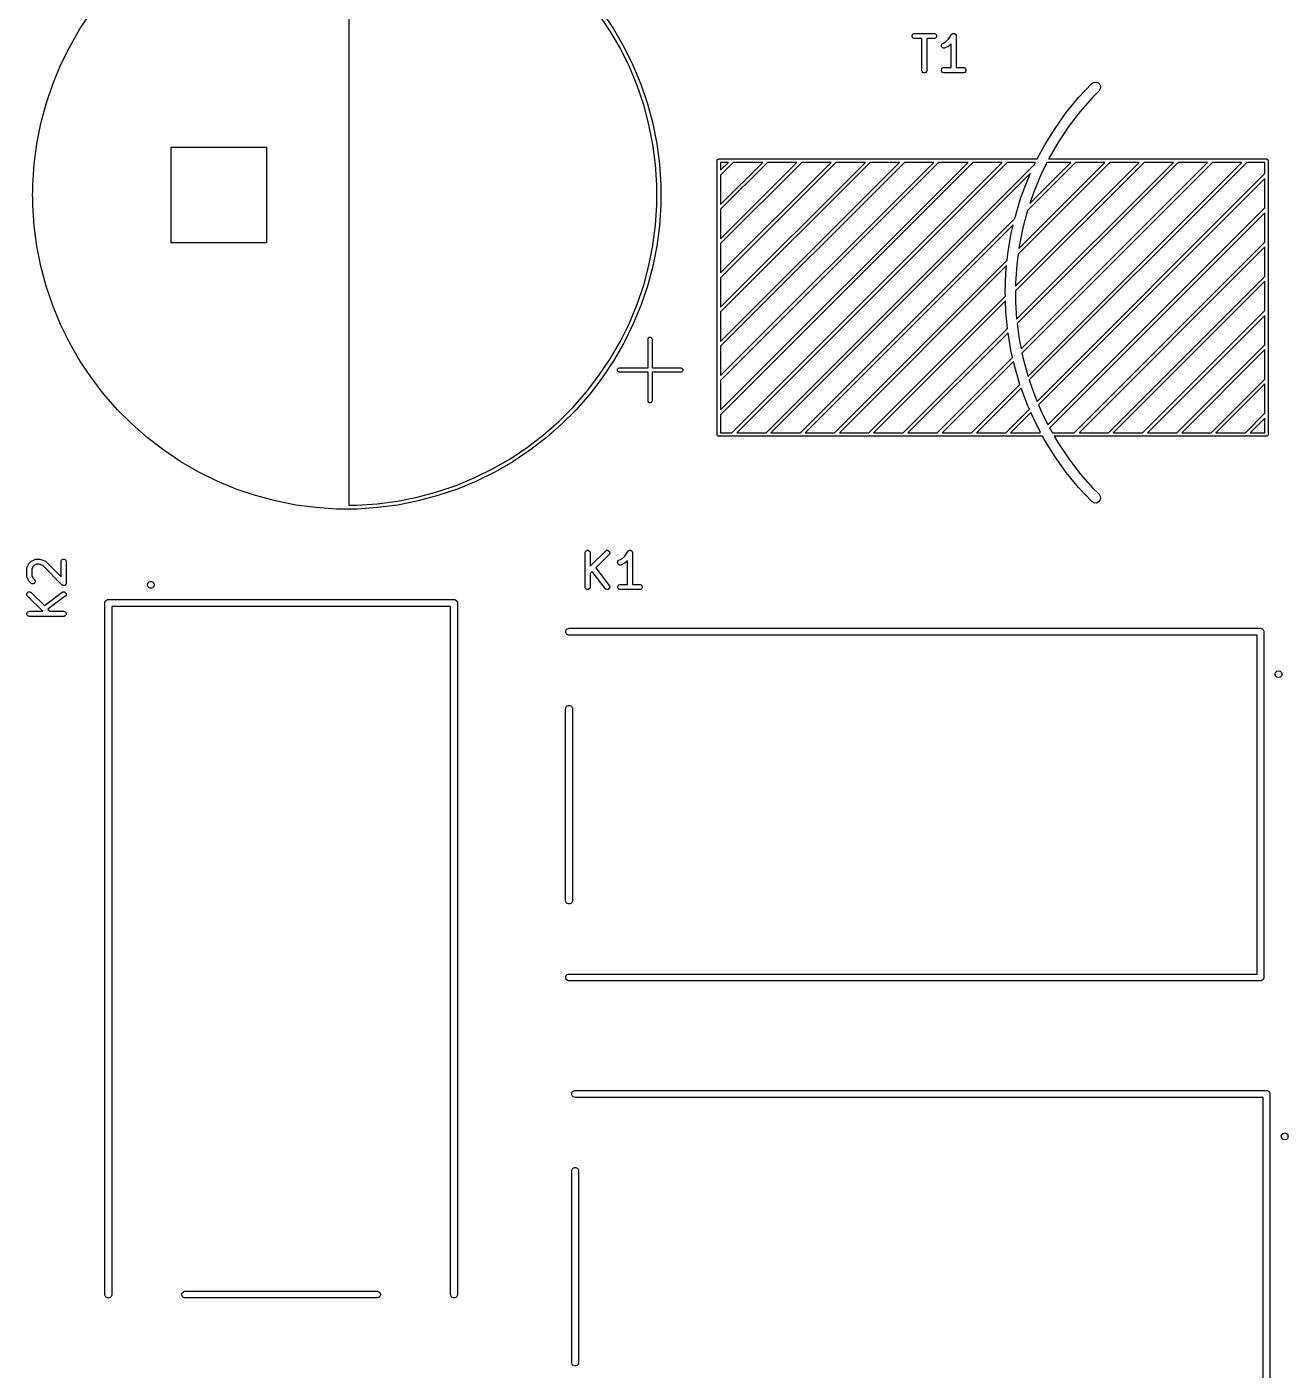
# Model space of a CAD drawing. Header units: inches. Extents: x 1.31 to 5.24, y -7.02 to -1.13.
# Drawn here: x 3.775 to 5.226, y -6.135 to -4.59 of the extents above; entities that cross this region are included whole.
import ezdxf

# ---------------------------------------------------------------- set-up
doc = ezdxf.new("R2010")
doc.units = ezdxf.units.IN
doc.header["$MEASUREMENT"] = 0
doc.layers.add('F.Silkscreen', color=41, linetype='CONTINUOUS', true_color=0xf2eda1)

msp = doc.modelspace()

# ---------------------------------------------------------------- linework, layer by layer
at = {"layer": 'F.Silkscreen', "linetype": 'CONTINUOUS'}
for p, q in [((4.1452, -4.4268), (4.1452, -5.1402)), ((3.8359, -4.5926), (3.849, -4.5729)), ((4.4459, -4.595), (4.4329, -4.5756)), ((4.4366, -4.5729), (4.4497, -4.5926)), ((3.8241, -4.6131), (3.8359, -4.5926)), ((4.4576, -4.6152), (4.4459, -4.595)), ((4.4497, -4.5926), (4.4616, -4.6131)), ((4.793, -4.6001), (4.7934, -4.599)), ((4.793, -4.6012), (4.793, -4.6001)), ((4.7934, -4.6023), (4.793, -4.6012)), ((4.7934, -4.599), (4.7942, -4.5982)), ((4.7942, -4.6031), (4.7934, -4.6023)), ((4.7942, -4.5982), (4.7953, -4.5977)), ((4.7953, -4.6035), (4.7942, -4.6031)), ((4.7953, -4.5977), (4.7959, -4.5977)), ((4.7959, -4.5977), (4.8184, -4.5977)), ((4.8184, -4.5977), (4.8189, -4.5977)), ((4.8189, -4.5977), (4.82, -4.5982)), ((4.82, -4.6031), (4.8189, -4.6035)), ((4.82, -4.5982), (4.8208, -4.599)), ((4.8208, -4.6023), (4.82, -4.6031)), ((4.8208, -4.599), (4.8213, -4.6001)), ((4.8213, -4.6012), (4.8208, -4.6023)), ((4.8213, -4.6001), (4.8213, -4.6012)), ((4.8348, -4.6044), (4.8384, -4.599)), ((4.8384, -4.599), (4.8388, -4.5985)), ((4.8384, -4.599), (4.8384, -4.599)), ((4.8384, -4.599), (4.8384, -4.599)), ((4.8384, -4.599), (4.8384, -4.599)), ((4.8388, -4.5985), (4.839, -4.5984)), ((4.839, -4.5984), (4.8392, -4.5982)), ((4.8392, -4.5982), (4.8395, -4.5981)), ((4.8395, -4.5981), (4.8397, -4.5979)), ((4.8397, -4.5979), (4.84, -4.5978)), ((4.84, -4.5978), (4.8403, -4.5977)), ((4.8403, -4.5977), (4.8406, -4.5977)), ((4.8406, -4.5977), (4.8409, -4.5977)), ((4.8409, -4.5977), (4.8411, -4.5977)), ((4.8411, -4.5977), (4.8414, -4.5977)), ((4.8414, -4.5977), (4.8417, -4.5978)), ((4.8417, -4.5978), (4.842, -4.5979)), ((4.842, -4.5979), (4.8422, -4.5981)), ((4.8422, -4.5981), (4.8425, -4.5982)), ((4.8425, -4.5982), (4.8427, -4.5984)), ((4.8427, -4.5984), (4.843, -4.5985)), ((4.843, -4.5985), (4.8431, -4.5988)), ((4.8431, -4.5988), (4.8433, -4.599)), ((4.8433, -4.599), (4.8434, -4.5993)), ((4.8434, -4.5993), (4.8436, -4.5995)), ((4.8436, -4.5995), (4.8436, -4.5998)), ((4.8436, -4.5998), (4.8438, -4.6001)), ((4.8438, -4.6001), (4.8438, -4.6006)), ((4.8438, -4.6006), (4.8438, -4.6006)), ((4.8438, -4.6006), (4.8438, -4.6006)), ((4.8438, -4.6006), (4.8438, -4.6006)), ((4.8438, -4.6006), (4.8438, -4.637)), ((3.8136, -4.6343), (3.8241, -4.6131)), ((4.4679, -4.6362), (4.4576, -4.6152)), ((4.4616, -4.6131), (4.472, -4.6343)), ((4.7959, -4.6036), (4.7953, -4.6035)), ((4.8042, -4.6036), (4.7959, -4.6036)), ((4.8042, -4.64), (4.8042, -4.6036)), ((4.8184, -4.6036), (4.8101, -4.6036)), ((4.8101, -4.6036), (4.8101, -4.64)), ((4.8189, -4.6035), (4.8184, -4.6036)), ((4.8267, -4.6115), (4.8271, -4.6104)), ((4.8268, -4.6127), (4.8267, -4.6115)), ((4.8273, -4.6137), (4.8268, -4.6127)), ((4.8271, -4.6104), (4.8278, -4.6095)), ((4.8282, -4.6144), (4.8273, -4.6137)), ((4.8278, -4.6095), (4.8283, -4.6092)), ((4.8292, -4.6148), (4.8282, -4.6144)), ((4.8283, -4.6092), (4.8316, -4.6076)), ((4.8304, -4.6147), (4.8292, -4.6148)), ((4.8309, -4.6145), (4.8304, -4.6147)), ((4.8347, -4.6126), (4.8309, -4.6145)), ((4.8316, -4.6076), (4.8348, -4.6044)), ((4.8349, -4.6125), (4.8347, -4.6126)), ((4.835, -4.6125), (4.8349, -4.6125)), ((4.8351, -4.6124), (4.835, -4.6125)), ((4.8352, -4.6123), (4.8351, -4.6124)), ((4.8355, -4.6121), (4.8352, -4.6123)), ((4.8352, -4.6123), (4.8352, -4.6123)), ((4.8379, -4.6096), (4.8355, -4.6121)), ((4.8379, -4.637), (4.8379, -4.6096)), ((3.8046, -4.6562), (3.8136, -4.6343)), ((4.472, -4.6343), (4.4811, -4.6562)), ((4.4768, -4.6578), (4.4679, -4.6362)), ((4.8042, -4.6406), (4.8042, -4.64)), ((4.8047, -4.6416), (4.8042, -4.6406)), ((4.8055, -4.6425), (4.8047, -4.6416)), ((4.8065, -4.6429), (4.8055, -4.6425)), ((4.8077, -4.6429), (4.8065, -4.6429)), ((4.8088, -4.6425), (4.8077, -4.6429)), ((4.8096, -4.6416), (4.8088, -4.6425)), ((4.81, -4.6406), (4.8096, -4.6416)), ((4.8101, -4.64), (4.81, -4.6406)), ((4.8267, -4.6394), (4.8272, -4.6384)), ((4.8267, -4.6406), (4.8267, -4.6394)), ((4.8272, -4.6416), (4.8267, -4.6406)), ((4.8272, -4.6384), (4.828, -4.6375)), ((4.828, -4.6425), (4.8272, -4.6416)), ((4.828, -4.6375), (4.829, -4.6371)), ((4.829, -4.6429), (4.828, -4.6425)), ((4.829, -4.6371), (4.8296, -4.637)), ((4.8296, -4.643), (4.829, -4.6429)), ((4.8296, -4.637), (4.8379, -4.637)), ((4.8521, -4.643), (4.8296, -4.643)), ((4.8438, -4.637), (4.8521, -4.637)), ((4.8521, -4.637), (4.8527, -4.6371)), ((4.8527, -4.6429), (4.8521, -4.643)), ((4.8527, -4.6371), (4.8538, -4.6375)), ((4.8538, -4.6425), (4.8527, -4.6429)), ((4.8538, -4.6375), (4.8546, -4.6384)), ((4.8546, -4.6416), (4.8538, -4.6425)), ((4.8546, -4.6384), (4.855, -4.6394)), ((4.855, -4.6406), (4.8546, -4.6416)), ((4.855, -4.6394), (4.855, -4.6406)), ((3.797, -4.6786), (3.8046, -4.6562)), ((4.4843, -4.6799), (4.4768, -4.6578)), ((4.4811, -4.6562), (4.4887, -4.6786)), ((4.9846, -4.6716), (4.9998, -4.6554)), ((4.9998, -4.6554), (5.002, -4.654)), ((5.0081, -4.6637), (5.0005, -4.6713)), ((5.002, -4.654), (5.0046, -4.6537)), ((5.0046, -4.6537), (5.0071, -4.6546)), ((5.0071, -4.6546), (5.0089, -4.6564)), ((5.0095, -4.6615), (5.0081, -4.6637)), ((5.0089, -4.6564), (5.0098, -4.6589)), ((5.0098, -4.6589), (5.0095, -4.6615)), ((3.7908, -4.7014), (3.797, -4.6786)), ((4.4904, -4.7024), (4.4843, -4.6799)), ((4.4887, -4.6786), (4.4948, -4.7014)), ((4.9704, -4.6888), (4.9846, -4.6716)), ((5.0005, -4.6713), (4.9863, -4.6875)), ((4.9575, -4.7069), (4.9704, -4.6888)), ((4.9863, -4.6875), (4.9733, -4.7045)), ((3.7862, -4.7246), (3.7908, -4.7014)), ((4.4949, -4.7253), (4.4904, -4.7024)), ((4.4948, -4.7014), (4.4994, -4.7246)), ((4.9457, -4.7258), (4.9575, -4.7069)), ((4.9733, -4.7045), (4.9613, -4.7224)), ((3.7831, -4.748), (3.7862, -4.7246)), ((4.498, -4.7485), (4.4949, -4.7253)), ((4.4994, -4.7246), (4.5025, -4.748)), ((4.937, -4.7421), (4.9457, -4.7258)), ((4.9613, -4.7224), (4.9506, -4.741)), ((3.9405, -4.729), (3.9405, -4.838)), ((3.9419, -4.729), (3.9405, -4.729)), ((3.9435, -4.729), (3.9419, -4.729)), ((3.9451, -4.729), (3.9435, -4.729)), ((3.9466, -4.729), (3.9451, -4.729)), ((3.9482, -4.729), (3.9466, -4.729)), ((3.9498, -4.729), (3.9482, -4.729)), ((3.9514, -4.729), (3.9498, -4.729)), ((3.9529, -4.729), (3.9514, -4.729)), ((3.9545, -4.729), (3.9529, -4.729)), ((3.9561, -4.729), (3.9545, -4.729)), ((3.9577, -4.729), (3.9561, -4.729)), ((3.9592, -4.729), (3.9577, -4.729)), ((3.9608, -4.729), (3.9592, -4.729)), ((3.9624, -4.729), (3.9608, -4.729)), ((3.964, -4.729), (3.9624, -4.729)), ((3.9655, -4.729), (3.964, -4.729)), ((3.9671, -4.729), (3.9655, -4.729)), ((3.9687, -4.729), (3.9671, -4.729)), ((3.9703, -4.729), (3.9687, -4.729)), ((3.9718, -4.729), (3.9703, -4.729)), ((3.9734, -4.729), (3.9718, -4.729)), ((3.975, -4.729), (3.9734, -4.729)), ((3.9766, -4.729), (3.975, -4.729)), ((3.9781, -4.729), (3.9766, -4.729)), ((3.9797, -4.729), (3.9781, -4.729)), ((3.9813, -4.729), (3.9797, -4.729)), ((3.9829, -4.729), (3.9813, -4.729)), ((3.9844, -4.729), (3.9829, -4.729)), ((3.986, -4.729), (3.9844, -4.729)), ((3.9876, -4.729), (3.986, -4.729)), ((3.9892, -4.729), (3.9876, -4.729)), ((3.9907, -4.729), (3.9892, -4.729)), ((3.9923, -4.729), (3.9907, -4.729)), ((3.9939, -4.729), (3.9923, -4.729)), ((3.9955, -4.729), (3.9939, -4.729)), ((3.997, -4.729), (3.9955, -4.729)), ((3.9986, -4.729), (3.997, -4.729)), ((4.0002, -4.729), (3.9986, -4.729)), ((4.0018, -4.729), (4.0002, -4.729)), ((4.0033, -4.729), (4.0018, -4.729)), ((4.0049, -4.729), (4.0033, -4.729)), ((4.0065, -4.729), (4.0049, -4.729)), ((4.0081, -4.729), (4.0065, -4.729)), ((4.0096, -4.729), (4.0081, -4.729)), ((4.0112, -4.729), (4.0096, -4.729)), ((4.0128, -4.729), (4.0112, -4.729)), ((4.0144, -4.729), (4.0128, -4.729)), ((4.0159, -4.729), (4.0144, -4.729)), ((4.0175, -4.729), (4.0159, -4.729)), ((4.0191, -4.729), (4.0175, -4.729)), ((4.0207, -4.729), (4.0191, -4.729)), ((4.0222, -4.729), (4.0207, -4.729)), ((4.0238, -4.729), (4.0222, -4.729)), ((4.0254, -4.729), (4.0238, -4.729)), ((4.027, -4.729), (4.0254, -4.729)), ((4.0285, -4.729), (4.027, -4.729)), ((4.0301, -4.729), (4.0285, -4.729)), ((4.0317, -4.729), (4.0301, -4.729)), ((4.0333, -4.729), (4.0317, -4.729)), ((4.0348, -4.729), (4.0333, -4.729)), ((4.0364, -4.729), (4.0348, -4.729)), ((4.038, -4.729), (4.0364, -4.729)), ((4.0396, -4.729), (4.038, -4.729)), ((4.0411, -4.729), (4.0396, -4.729)), ((4.0427, -4.729), (4.0411, -4.729)), ((4.0443, -4.729), (4.0427, -4.729)), ((4.0459, -4.729), (4.0443, -4.729)), ((4.0474, -4.729), (4.0459, -4.729)), ((4.049, -4.729), (4.0474, -4.729)), ((4.0506, -4.729), (4.049, -4.729)), ((4.0507, -4.729), (4.0506, -4.729)), ((4.0507, -4.838), (4.0507, -4.729)), ((4.569, -4.7433), (4.5701, -4.7423)), ((4.5701, -4.7423), (4.5709, -4.7421)), ((4.5709, -4.7421), (4.937, -4.7421)), ((4.9506, -4.741), (4.95, -4.7421)), ((4.95, -4.7421), (5.2008, -4.7421)), ((5.2008, -4.7421), (5.2015, -4.7423)), ((5.2015, -4.7423), (5.2026, -4.7433)), ((3.7816, -4.7716), (3.7831, -4.748)), ((4.4995, -4.7718), (4.498, -4.7485)), ((4.5025, -4.748), (4.504, -4.7716)), ((4.5689, -4.7441), (4.569, -4.7433)), ((4.5689, -5.0591), (4.5689, -4.7441)), ((4.863, -4.7461), (4.5728, -5.0362)), ((4.8236, -4.7461), (4.5728, -4.9969)), ((4.5728, -5.0307), (4.8575, -4.7461)), ((4.7843, -4.7461), (4.5728, -4.9575)), ((4.5728, -4.9913), (4.8181, -4.7461)), ((4.7449, -4.7461), (4.5728, -4.9181)), ((4.5728, -4.9519), (4.7787, -4.7461)), ((4.7055, -4.7461), (4.5728, -4.8788)), ((4.5728, -4.9126), (4.7393, -4.7461)), ((4.6662, -4.7461), (4.5728, -4.8394)), ((4.5728, -4.8732), (4.7, -4.7461)), ((4.6268, -4.7461), (4.5728, -4.8)), ((4.5728, -4.8338), (4.6606, -4.7461)), ((4.5874, -4.7461), (4.5728, -4.7607)), ((4.5728, -4.7945), (4.6212, -4.7461)), ((4.5728, -4.7461), (4.5728, -4.7551)), ((4.5728, -4.7551), (4.5819, -4.7461)), ((4.5819, -4.7461), (4.5728, -4.7461)), ((4.5858, -5.0571), (4.8968, -4.7461)), ((4.6212, -4.7461), (4.5874, -4.7461)), ((4.9024, -4.7461), (4.5914, -5.0571)), ((4.6252, -5.0571), (4.9339, -4.7483)), ((4.6606, -4.7461), (4.6268, -4.7461)), ((4.7, -4.7461), (4.6662, -4.7461)), ((4.7393, -4.7461), (4.7055, -4.7461)), ((4.7787, -4.7461), (4.7449, -4.7461)), ((4.8181, -4.7461), (4.7843, -4.7461)), ((4.8575, -4.7461), (4.8236, -4.7461)), ((4.8968, -4.7461), (4.863, -4.7461)), ((4.935, -4.7461), (4.9024, -4.7461)), ((5.0599, -4.7461), (4.912, -4.8939)), ((4.912, -4.8884), (5.0543, -4.7461)), ((4.9133, -4.9264), (5.0937, -4.7461)), ((5.0992, -4.7461), (4.9139, -4.9314)), ((5.0205, -4.7461), (4.915, -4.8516)), ((4.9158, -4.8452), (5.0149, -4.7461)), ((4.9185, -4.9606), (5.133, -4.7461)), ((5.1386, -4.7461), (4.9194, -4.9653)), ((4.9811, -4.7461), (4.9257, -4.8015)), ((4.9263, -4.9922), (5.1724, -4.7461)), ((5.178, -4.7461), (4.9277, -4.9963)), ((4.9284, -4.7932), (4.9756, -4.7461)), ((4.9339, -4.7483), (4.935, -4.7461)), ((4.9481, -4.7461), (4.9411, -4.7603)), ((4.9756, -4.7461), (4.9481, -4.7461)), ((5.0149, -4.7461), (4.9811, -4.7461)), ((5.0543, -4.7461), (5.0205, -4.7461)), ((5.0937, -4.7461), (5.0599, -4.7461)), ((5.133, -4.7461), (5.0992, -4.7461)), ((5.1724, -4.7461), (5.1386, -4.7461)), ((5.1988, -4.7461), (5.178, -4.7461)), ((5.1988, -4.759), (5.1988, -4.7461)), ((5.2026, -4.7433), (5.2028, -4.7441)), ((5.2028, -4.7441), (5.2028, -5.0591)), ((3.7816, -4.7718), (3.7816, -4.7716)), ((3.7816, -4.781), (3.7816, -4.7718)), ((4.4995, -4.7951), (4.4995, -4.7718)), ((4.504, -4.7716), (4.504, -4.7953)), ((4.5728, -4.7607), (4.5728, -4.7945)), ((4.9293, -4.7585), (4.6307, -5.0571)), ((4.9182, -4.7865), (4.9261, -4.7657)), ((4.9261, -4.7657), (4.9293, -4.7585)), ((4.9411, -4.7603), (4.9329, -4.7801)), ((4.9368, -5.021), (5.1988, -4.759)), ((5.1988, -4.7646), (4.9385, -5.025)), ((5.1988, -4.7984), (5.1988, -4.7646)), ((3.7814, -4.7819), (3.7816, -4.781)), ((3.7814, -4.785), (3.7814, -4.7819)), ((3.7816, -4.7859), (3.7814, -4.785)), ((3.7816, -4.781), (3.7816, -4.781)), ((3.7816, -4.786), (3.7816, -4.7859)), ((3.7816, -4.7953), (3.7816, -4.786)), ((4.9118, -4.8078), (4.9182, -4.7865)), ((4.9329, -4.7801), (4.9284, -4.7932)), ((3.7831, -4.8189), (3.7816, -4.7953)), ((4.498, -4.8184), (4.4995, -4.7951)), ((4.504, -4.7953), (4.5025, -4.8189)), ((4.5728, -4.8), (4.5728, -4.8338)), ((4.9257, -4.8015), (4.9204, -4.8212)), ((4.9493, -5.0479), (5.1988, -4.7984)), ((5.1988, -4.804), (4.9512, -5.0516)), ((5.1988, -4.8378), (5.1988, -4.804)), ((3.7862, -4.8423), (3.7831, -4.8189)), ((4.4949, -4.8416), (4.498, -4.8184)), ((4.5025, -4.8189), (4.4994, -4.8423)), ((4.6645, -5.0571), (4.9111, -4.8105)), ((4.9094, -4.8177), (4.6701, -5.0571)), ((4.9067, -4.8295), (4.9094, -4.8177)), ((4.9111, -4.8105), (4.9118, -4.8078)), ((4.9031, -4.8514), (4.9067, -4.8295)), ((4.9204, -4.8212), (4.9162, -4.8423)), ((3.7908, -4.8655), (3.7862, -4.8423)), ((3.9405, -4.838), (3.9406, -4.838)), ((3.9406, -4.838), (3.9422, -4.838)), ((3.9422, -4.838), (3.9437, -4.838)), ((3.9437, -4.838), (3.9453, -4.838)), ((3.9453, -4.838), (3.9469, -4.838)), ((3.9469, -4.838), (3.9485, -4.838)), ((3.9485, -4.838), (3.95, -4.838)), ((3.95, -4.838), (3.9516, -4.838)), ((3.9516, -4.838), (3.9532, -4.838)), ((3.9532, -4.838), (3.9548, -4.838)), ((3.9548, -4.838), (3.9563, -4.838)), ((3.9563, -4.838), (3.9579, -4.838)), ((3.9579, -4.838), (3.9595, -4.838)), ((3.9595, -4.838), (3.9611, -4.838)), ((3.9611, -4.838), (3.9626, -4.838)), ((3.9626, -4.838), (3.9642, -4.838)), ((3.9642, -4.838), (3.9658, -4.838)), ((3.9658, -4.838), (3.9674, -4.838)), ((3.9674, -4.838), (3.9689, -4.838)), ((3.9689, -4.838), (3.9705, -4.838)), ((3.9705, -4.838), (3.9721, -4.838)), ((3.9721, -4.838), (3.9737, -4.838)), ((3.9737, -4.838), (3.9752, -4.838)), ((3.9752, -4.838), (3.9768, -4.838)), ((3.9768, -4.838), (3.9784, -4.838)), ((3.9784, -4.838), (3.98, -4.838)), ((3.98, -4.838), (3.9815, -4.838)), ((3.9815, -4.838), (3.9831, -4.838)), ((3.9831, -4.838), (3.9847, -4.838)), ((3.9847, -4.838), (3.9862, -4.838)), ((3.9862, -4.838), (3.9878, -4.838)), ((3.9878, -4.838), (3.9894, -4.838)), ((3.9894, -4.838), (3.991, -4.838)), ((3.991, -4.838), (3.9925, -4.838)), ((3.9925, -4.838), (3.9941, -4.838)), ((3.9941, -4.838), (3.9957, -4.838)), ((3.9957, -4.838), (3.9973, -4.838)), ((3.9973, -4.838), (3.9988, -4.838)), ((3.9988, -4.838), (4.0004, -4.838)), ((4.0004, -4.838), (4.002, -4.838)), ((4.002, -4.838), (4.0036, -4.838)), ((4.0036, -4.838), (4.0051, -4.838)), ((4.0051, -4.838), (4.0067, -4.838)), ((4.0067, -4.838), (4.0083, -4.838)), ((4.0083, -4.838), (4.0099, -4.838)), ((4.0099, -4.838), (4.0114, -4.838)), ((4.0114, -4.838), (4.013, -4.838)), ((4.013, -4.838), (4.0146, -4.838)), ((4.0146, -4.838), (4.0162, -4.838)), ((4.0162, -4.838), (4.0177, -4.838)), ((4.0177, -4.838), (4.0193, -4.838)), ((4.0193, -4.838), (4.0209, -4.838)), ((4.0209, -4.838), (4.0225, -4.838)), ((4.0225, -4.838), (4.024, -4.838)), ((4.024, -4.838), (4.0256, -4.838)), ((4.0256, -4.838), (4.0272, -4.838)), ((4.0272, -4.838), (4.0288, -4.838)), ((4.0288, -4.838), (4.0303, -4.838)), ((4.0303, -4.838), (4.0319, -4.838)), ((4.0319, -4.838), (4.0335, -4.838)), ((4.0335, -4.838), (4.0351, -4.838)), ((4.0351, -4.838), (4.0366, -4.838)), ((4.0366, -4.838), (4.0382, -4.838)), ((4.0382, -4.838), (4.0398, -4.838)), ((4.0398, -4.838), (4.0414, -4.838)), ((4.0414, -4.838), (4.0429, -4.838)), ((4.0429, -4.838), (4.0445, -4.838)), ((4.0445, -4.838), (4.0461, -4.838)), ((4.0461, -4.838), (4.0477, -4.838)), ((4.0477, -4.838), (4.0492, -4.838)), ((4.0492, -4.838), (4.0507, -4.838)), ((4.4904, -4.8645), (4.4949, -4.8416)), ((4.4994, -4.8423), (4.4948, -4.8655)), ((4.5728, -4.8394), (4.5728, -4.8732)), ((4.9162, -4.8423), (4.9158, -4.8452)), ((4.9795, -5.0571), (5.1988, -4.8378)), ((5.1988, -4.8433), (4.9851, -5.0571)), ((5.1988, -4.8771), (5.1988, -4.8433)), ((3.797, -4.8884), (3.7908, -4.8655)), ((4.4843, -4.8871), (4.4904, -4.8645)), ((4.4948, -4.8655), (4.4887, -4.8884)), ((4.7039, -5.0571), (4.9024, -4.8586)), ((4.9018, -4.8648), (4.7095, -5.0571)), ((4.9009, -4.8735), (4.9018, -4.8648)), ((4.9024, -4.8586), (4.9031, -4.8514)), ((4.9134, -4.8636), (4.912, -4.885)), ((4.915, -4.8516), (4.9134, -4.8636)), ((4.5728, -4.8788), (4.5728, -4.9126)), ((4.9002, -4.8958), (4.9009, -4.8735)), ((5.0189, -5.0571), (5.1988, -4.8771)), ((3.8046, -4.9108), (3.797, -4.8884)), ((4.4768, -4.9092), (4.4843, -4.8871)), ((4.4887, -4.8884), (4.4811, -4.9108)), ((4.9003, -4.9), (4.9002, -4.8958)), ((4.912, -4.885), (4.912, -4.8884)), ((4.912, -4.8939), (4.912, -4.9065)), ((5.1988, -4.8827), (5.0244, -5.0571)), ((5.1988, -4.9165), (5.1988, -4.8827)), ((3.8136, -4.9326), (3.8046, -4.9108)), ((4.4679, -4.9308), (4.4768, -4.9092)), ((4.4811, -4.9108), (4.472, -4.9326)), ((4.7433, -5.0571), (4.9003, -4.9)), ((4.9005, -4.9054), (4.7488, -5.0571)), ((4.9009, -4.918), (4.9005, -4.9054)), ((4.912, -4.9065), (4.9133, -4.9264)), ((4.5728, -4.9181), (4.5728, -4.9519)), ((4.9028, -4.937), (4.9009, -4.918)), ((5.0582, -5.0571), (5.1988, -4.9165)), ((5.1988, -4.9221), (5.0638, -5.0571)), ((5.1988, -4.9559), (5.1988, -4.9221)), ((3.8241, -4.9538), (3.8136, -4.9326)), ((4.4576, -4.9517), (4.4679, -4.9308)), ((4.472, -4.9326), (4.4616, -4.9538)), ((4.7826, -5.0571), (4.9028, -4.937)), ((4.9034, -4.9419), (4.7882, -5.0571)), ((4.9067, -4.9621), (4.9034, -4.9419)), ((4.9139, -4.9314), (4.9162, -4.9493)), ((3.8359, -4.9743), (3.8241, -4.9538)), ((4.4459, -4.9719), (4.4576, -4.9517)), ((4.4616, -4.9538), (4.4497, -4.9743)), ((4.4893, -4.9494), (4.4894, -4.9485)), ((4.4893, -4.9825), (4.4893, -4.9494)), ((4.4894, -4.9485), (4.4907, -4.9472)), ((4.4907, -4.9472), (4.4925, -4.9472)), ((4.4925, -4.9472), (4.4938, -4.9485)), ((4.4938, -4.9485), (4.494, -4.9494)), ((4.494, -4.9494), (4.494, -4.9825)), ((4.5728, -4.9575), (4.5728, -4.9913)), ((4.9162, -4.9493), (4.9185, -4.9606)), ((5.0976, -5.0571), (5.1988, -4.9559)), ((4.4329, -4.9913), (4.4459, -4.9719)), ((4.822, -5.0571), (4.9087, -4.9704)), ((4.9087, -4.9704), (4.9067, -4.9621)), ((4.9194, -4.9653), (4.9204, -4.9703)), ((4.9204, -4.9703), (4.926, -4.9911)), ((5.1988, -4.9614), (5.1032, -5.0571)), ((5.1988, -4.9952), (5.1988, -4.9614)), ((3.849, -4.994), (3.8359, -4.9743)), ((4.4497, -4.9743), (4.4366, -4.994)), ((4.454, -4.9839), (4.4553, -4.9827)), ((4.454, -4.9857), (4.454, -4.9839)), ((4.4553, -4.987), (4.454, -4.9857)), ((4.4553, -4.9827), (4.4562, -4.9825)), ((4.4562, -4.9872), (4.4553, -4.987)), ((4.4562, -4.9825), (4.4893, -4.9825)), ((4.4893, -4.9872), (4.4562, -4.9872)), ((4.4893, -5.0203), (4.4893, -4.9872)), ((4.494, -4.9825), (4.5271, -4.9825)), ((4.5271, -4.9872), (4.494, -4.9872)), ((4.494, -4.9872), (4.494, -5.0203)), ((4.5271, -4.9825), (4.528, -4.9827)), ((4.528, -4.987), (4.5271, -4.9872)), ((4.528, -4.9827), (4.5292, -4.9839)), ((4.5292, -4.9857), (4.528, -4.987)), ((4.5292, -4.9839), (4.5292, -4.9857)), ((4.9097, -4.975), (4.8276, -5.0571)), ((4.9118, -4.9838), (4.9097, -4.975)), ((4.9171, -5.0014), (4.9118, -4.9838)), ((3.8634, -5.0127), (3.849, -4.994)), ((4.4187, -5.0099), (4.4329, -4.9913)), ((4.4366, -4.994), (4.4222, -5.0127)), ((4.5728, -4.9969), (4.5728, -5.0307)), ((4.8614, -5.0571), (4.9171, -5.0014)), ((4.926, -4.9911), (4.9263, -4.9922)), ((4.9277, -4.9963), (4.9329, -5.0114)), ((5.137, -5.0571), (5.1988, -4.9952)), ((5.1988, -5.0008), (5.1425, -5.0571)), ((5.1988, -5.0346), (5.1988, -5.0008)), ((3.879, -5.0305), (3.8634, -5.0127)), ((4.4033, -5.0274), (4.4187, -5.0099)), ((4.4222, -5.0127), (4.4066, -5.0305)), ((4.4894, -5.0212), (4.4893, -5.0203)), ((4.494, -5.0203), (4.4938, -5.0212)), ((4.9184, -5.0056), (4.867, -5.0571)), ((4.9261, -5.0259), (4.9184, -5.0056)), ((4.9329, -5.0114), (4.9368, -5.021)), ((3.8958, -5.0473), (3.879, -5.0305)), ((4.3868, -5.0439), (4.4033, -5.0274)), ((4.4066, -5.0305), (4.3899, -5.0473)), ((4.4907, -5.0225), (4.4894, -5.0212)), ((4.4925, -5.0225), (4.4907, -5.0225)), ((4.4938, -5.0212), (4.4925, -5.0225)), ((4.9008, -5.0571), (4.9279, -5.0299)), ((4.9296, -5.0338), (4.9063, -5.0571)), ((4.9279, -5.0299), (4.9261, -5.0259)), ((4.9352, -5.0461), (4.9296, -5.0338)), ((4.9385, -5.025), (4.9411, -5.0313)), ((4.9411, -5.0313), (4.9493, -5.0479)), ((5.1764, -5.0571), (5.1988, -5.0346)), ((3.9135, -5.0628), (3.8958, -5.0473)), ((4.3692, -5.0593), (4.3868, -5.0439)), ((4.3899, -5.0473), (4.3721, -5.0628)), ((4.5728, -5.0362), (4.5728, -5.0571)), ((4.9408, -5.0565), (4.9352, -5.0461)), ((5.1988, -5.0402), (5.1819, -5.0571)), ((5.1988, -5.0571), (5.1988, -5.0402)), ((3.9323, -5.0772), (3.9135, -5.0628)), ((4.3507, -5.0736), (4.3692, -5.0593)), ((4.3721, -5.0628), (4.3533, -5.0772)), ((4.569, -5.0598), (4.5689, -5.0591)), ((4.5701, -5.0609), (4.569, -5.0598)), ((4.5709, -5.061), (4.5701, -5.0609)), ((4.9432, -5.061), (4.5709, -5.061)), ((4.5728, -5.0571), (4.5858, -5.0571)), ((4.5914, -5.0571), (4.6252, -5.0571)), ((4.6307, -5.0571), (4.6645, -5.0571)), ((4.6701, -5.0571), (4.7039, -5.0571)), ((4.7095, -5.0571), (4.7433, -5.0571)), ((4.7488, -5.0571), (4.7826, -5.0571)), ((4.7882, -5.0571), (4.822, -5.0571)), ((4.8276, -5.0571), (4.8614, -5.0571)), ((4.867, -5.0571), (4.9008, -5.0571)), ((4.9063, -5.0571), (4.9401, -5.0571)), ((4.9401, -5.0571), (4.9408, -5.0565)), ((4.9457, -5.0658), (4.9432, -5.061)), ((4.9575, -5.0847), (4.9457, -5.0658)), ((4.9512, -5.0516), (4.9544, -5.0571)), ((4.9544, -5.0571), (4.9795, -5.0571)), ((5.2008, -5.061), (4.9566, -5.061)), ((4.9566, -5.061), (4.9613, -5.0692)), ((4.9851, -5.0571), (5.0189, -5.0571)), ((5.0244, -5.0571), (5.0582, -5.0571)), ((5.0638, -5.0571), (5.0976, -5.0571)), ((5.1032, -5.0571), (5.137, -5.0571)), ((5.1425, -5.0571), (5.1764, -5.0571)), ((5.1819, -5.0571), (5.1988, -5.0571)), ((5.2015, -5.0609), (5.2008, -5.061)), ((5.2026, -5.0598), (5.2015, -5.0609)), ((5.2028, -5.0591), (5.2026, -5.0598)), ((3.952, -5.0904), (3.9323, -5.0772)), ((4.3313, -5.0865), (4.3507, -5.0736)), ((4.3533, -5.0772), (4.3337, -5.0904)), ((4.9613, -5.0692), (4.9733, -5.087)), ((3.9725, -5.1022), (3.952, -5.0904)), ((4.3111, -5.0982), (4.3313, -5.0865)), ((4.3337, -5.0904), (4.3132, -5.1022)), ((4.9704, -5.1027), (4.9575, -5.0847)), ((4.9733, -5.087), (4.9863, -5.1041)), ((3.9937, -5.1127), (3.9725, -5.1022)), ((4.0155, -5.1217), (3.9937, -5.1127)), ((4.2685, -5.1175), (4.2901, -5.1085)), ((4.292, -5.1127), (4.2701, -5.1217)), ((4.2901, -5.1085), (4.3111, -5.0982)), ((4.3132, -5.1022), (4.292, -5.1127)), ((4.9846, -5.1199), (4.9704, -5.1027)), ((4.9863, -5.1041), (5.0005, -5.1202)), ((4.0379, -5.1293), (4.0155, -5.1217)), ((4.2239, -5.131), (4.2464, -5.125)), ((4.2464, -5.125), (4.2685, -5.1175)), ((4.2701, -5.1217), (4.2477, -5.1293)), ((4.9998, -5.1362), (4.9846, -5.1199)), ((5.0005, -5.1202), (5.0081, -5.1278)), ((5.0081, -5.1278), (5.0095, -5.1301)), ((4.0608, -5.1354), (4.0379, -5.1293)), ((4.084, -5.1401), (4.0608, -5.1354)), ((4.1074, -5.1431), (4.084, -5.1401)), ((4.131, -5.1447), (4.1074, -5.1431)), ((4.1452, -5.1402), (4.1545, -5.1402)), ((4.1545, -5.1402), (4.1778, -5.1386)), ((4.1783, -5.1431), (4.1547, -5.1447)), ((4.1778, -5.1386), (4.201, -5.1356)), ((4.2017, -5.1401), (4.1783, -5.1431)), ((4.201, -5.1356), (4.2239, -5.131)), ((4.2249, -5.1354), (4.2017, -5.1401)), ((4.2477, -5.1293), (4.2249, -5.1354)), ((5.002, -5.1376), (4.9998, -5.1362)), ((5.0046, -5.1379), (5.002, -5.1376)), ((5.0071, -5.137), (5.0046, -5.1379)), ((5.0089, -5.1351), (5.0071, -5.137)), ((5.0098, -5.1327), (5.0089, -5.1351)), ((5.0095, -5.1301), (5.0098, -5.1327)), ((4.1547, -5.1447), (4.131, -5.1447)), ((3.7775, -5.2069), (3.7794, -5.2051)), ((3.7794, -5.2051), (3.7796, -5.2049)), ((3.7796, -5.2049), (3.7797, -5.2048)), ((3.7797, -5.2048), (3.7798, -5.2048)), ((3.7798, -5.2048), (3.7799, -5.2047)), ((3.7799, -5.2047), (3.7802, -5.2045)), ((3.7799, -5.2047), (3.7799, -5.2047)), ((3.7802, -5.2045), (3.7839, -5.2026)), ((3.7839, -5.2026), (3.7845, -5.2024)), ((3.7845, -5.2024), (3.7846, -5.2024)), ((3.7846, -5.2024), (3.7847, -5.2024)), ((3.7847, -5.2024), (3.7852, -5.2023)), ((3.7852, -5.2023), (3.789, -5.2023)), ((3.789, -5.2023), (3.7893, -5.2024)), ((3.7893, -5.2024), (3.7894, -5.2024)), ((3.7894, -5.2024), (3.7895, -5.2024)), ((3.7895, -5.2024), (3.7896, -5.2024)), ((3.7896, -5.2024), (3.7896, -5.2024)), ((3.7896, -5.2024), (3.7899, -5.2025)), ((3.7899, -5.2025), (3.7956, -5.2044)), ((3.7956, -5.2044), (3.7961, -5.2046)), ((3.7961, -5.2046), (3.7962, -5.2047)), ((3.7962, -5.2047), (3.7963, -5.2047)), ((3.7963, -5.2047), (3.7967, -5.2051)), ((3.7967, -5.2051), (3.8142, -5.2225)), ((3.8142, -5.2047), (3.8147, -5.2036)), ((3.8142, -5.2053), (3.8142, -5.2047)), ((3.8142, -5.2225), (3.8142, -5.2053)), ((3.8147, -5.2036), (3.8155, -5.2028)), ((3.8155, -5.2028), (3.8165, -5.2024)), ((3.8165, -5.2024), (3.8177, -5.2024)), ((3.8177, -5.2024), (3.8188, -5.2028)), ((3.8188, -5.2028), (3.8196, -5.2036)), ((3.8196, -5.2036), (3.82, -5.2047)), ((3.82, -5.2047), (3.8201, -5.2053)), ((3.8201, -5.2053), (3.8201, -5.2297)), ((4.4168, -5.1951), (4.4169, -5.1945)), ((4.4168, -5.2344), (4.4168, -5.1951)), ((4.4169, -5.1945), (4.4173, -5.1934)), ((4.4173, -5.1934), (4.4181, -5.1926)), ((4.4181, -5.1926), (4.4192, -5.1922)), ((4.4192, -5.1922), (4.4203, -5.1922)), ((4.4203, -5.1922), (4.4214, -5.1926)), ((4.4214, -5.1926), (4.4222, -5.1934)), ((4.4222, -5.1934), (4.4227, -5.1945)), ((4.4227, -5.2104), (4.4402, -5.193)), ((4.4227, -5.1945), (4.4227, -5.1951)), ((4.4227, -5.1951), (4.4227, -5.2104)), ((4.4443, -5.1972), (4.4293, -5.2122)), ((4.4402, -5.193), (4.4406, -5.1926)), ((4.4406, -5.1926), (4.4417, -5.1922)), ((4.4417, -5.1922), (4.4428, -5.1922)), ((4.4428, -5.1922), (4.4439, -5.1926)), ((4.4439, -5.1926), (4.4447, -5.1934)), ((4.4447, -5.1967), (4.4443, -5.1972)), ((4.4447, -5.1934), (4.4452, -5.1945)), ((4.4452, -5.1956), (4.4447, -5.1967)), ((4.4452, -5.1945), (4.4452, -5.1956)), ((4.4543, -5.206), (4.4547, -5.2049)), ((4.4544, -5.2071), (4.4543, -5.206)), ((4.4547, -5.2049), (4.4554, -5.204)), ((4.4554, -5.204), (4.4559, -5.2037)), ((4.4559, -5.2037), (4.4593, -5.202)), ((4.4593, -5.202), (4.4625, -5.1988)), ((4.4625, -5.1988), (4.466, -5.1934)), ((4.4656, -5.2041), (4.4631, -5.2065)), ((4.4656, -5.2315), (4.4656, -5.2041)), ((4.466, -5.1934), (4.466, -5.1934)), ((4.466, -5.1934), (4.466, -5.1934)), ((4.466, -5.1934), (4.4661, -5.1934)), ((4.4661, -5.1934), (4.4664, -5.193)), ((4.4664, -5.193), (4.4667, -5.1928)), ((4.4667, -5.1928), (4.4669, -5.1926)), ((4.4669, -5.1926), (4.4671, -5.1925)), ((4.4671, -5.1925), (4.4674, -5.1923)), ((4.4674, -5.1923), (4.4677, -5.1923)), ((4.4677, -5.1923), (4.4679, -5.1922)), ((4.4679, -5.1922), (4.4682, -5.1922)), ((4.4682, -5.1922), (4.4685, -5.1921)), ((4.4685, -5.1921), (4.4688, -5.1922)), ((4.4688, -5.1922), (4.4691, -5.1922)), ((4.4691, -5.1922), (4.4693, -5.1923)), ((4.4693, -5.1923), (4.4696, -5.1923)), ((4.4696, -5.1923), (4.4699, -5.1925)), ((4.4699, -5.1925), (4.4701, -5.1926)), ((4.4701, -5.1926), (4.4703, -5.1928)), ((4.4703, -5.1928), (4.4706, -5.193)), ((4.4706, -5.193), (4.4708, -5.1932)), ((4.4708, -5.1932), (4.471, -5.1934)), ((4.471, -5.1934), (4.4711, -5.1937)), ((4.4711, -5.1937), (4.4712, -5.1939)), ((4.4712, -5.1939), (4.4713, -5.1942)), ((4.4713, -5.1942), (4.4714, -5.1945)), ((4.4714, -5.1945), (4.4715, -5.1951)), ((4.4715, -5.1951), (4.4715, -5.1951)), ((4.4715, -5.1951), (4.4715, -5.1951)), ((4.4715, -5.1951), (4.4715, -5.1951)), ((4.4715, -5.1951), (4.4715, -5.2315)), ((3.7748, -5.2128), (3.7749, -5.2122)), ((3.7748, -5.2222), (3.7748, -5.2128)), ((3.7749, -5.212), (3.7751, -5.2115)), ((3.7749, -5.2121), (3.7749, -5.212)), ((3.7749, -5.2122), (3.7749, -5.2121)), ((3.7751, -5.2115), (3.777, -5.2077)), ((3.777, -5.2077), (3.7771, -5.2075)), ((3.7771, -5.2075), (3.7772, -5.2074)), ((3.7772, -5.2073), (3.7773, -5.2072)), ((3.7772, -5.2074), (3.7772, -5.2073)), ((3.7773, -5.2072), (3.7775, -5.2069)), ((3.7773, -5.2072), (3.7773, -5.2072)), ((3.7821, -5.2108), (3.7807, -5.2135)), ((3.7807, -5.2135), (3.7807, -5.2215)), ((3.7832, -5.2096), (3.7821, -5.2108)), ((3.7859, -5.2082), (3.7832, -5.2096)), ((3.7885, -5.2082), (3.7859, -5.2082)), ((3.793, -5.2097), (3.7885, -5.2082)), ((3.815, -5.2317), (3.793, -5.2097)), ((4.4251, -5.2164), (4.4227, -5.2188)), ((4.4227, -5.2188), (4.4227, -5.2344)), ((4.4399, -5.2362), (4.4251, -5.2164)), ((4.4293, -5.2122), (4.4446, -5.2327)), ((4.4549, -5.2081), (4.4544, -5.2071)), ((4.4558, -5.2089), (4.4549, -5.2081)), ((4.4569, -5.2092), (4.4558, -5.2089)), ((4.458, -5.2092), (4.4569, -5.2092)), ((4.4586, -5.209), (4.458, -5.2092)), ((4.4623, -5.2071), (4.4586, -5.209)), ((4.4626, -5.2069), (4.4623, -5.2071)), ((4.4627, -5.2068), (4.4626, -5.2069)), ((4.4626, -5.2069), (4.4626, -5.2069)), ((4.4628, -5.2068), (4.4627, -5.2068)), ((4.4629, -5.2067), (4.4628, -5.2068)), ((4.4631, -5.2065), (4.4629, -5.2067)), ((3.7749, -5.2227), (3.7748, -5.2222)), ((3.7749, -5.2228), (3.7749, -5.2227)), ((3.7749, -5.2229), (3.7749, -5.2228)), ((3.7751, -5.2235), (3.7749, -5.2229)), ((3.777, -5.2272), (3.7751, -5.2235)), ((3.7771, -5.2275), (3.777, -5.2272)), ((3.7772, -5.2275), (3.7771, -5.2275)), ((3.7772, -5.2276), (3.7772, -5.2275)), ((3.7773, -5.2277), (3.7772, -5.2276)), ((3.7773, -5.2278), (3.7773, -5.2277)), ((3.7775, -5.228), (3.7773, -5.2278)), ((3.7794, -5.2299), (3.7775, -5.228)), ((3.7799, -5.2302), (3.7794, -5.2299)), ((3.7809, -5.2307), (3.7799, -5.2302)), ((3.7807, -5.2215), (3.7821, -5.2242)), ((3.7821, -5.2307), (3.7809, -5.2307)), ((3.7821, -5.2242), (3.7836, -5.2257)), ((3.7831, -5.2302), (3.7821, -5.2307)), ((3.784, -5.2294), (3.7831, -5.2302)), ((3.7836, -5.2257), (3.784, -5.2261)), ((3.784, -5.2261), (3.7844, -5.2272)), ((3.7844, -5.2284), (3.784, -5.2294)), ((3.7844, -5.2272), (3.7844, -5.2284)), ((3.8155, -5.2321), (3.815, -5.2317)), ((3.8162, -5.2324), (3.8155, -5.2321)), ((3.8165, -5.2326), (3.8162, -5.2324)), ((3.8177, -5.2326), (3.8165, -5.2326)), ((3.8165, -5.2326), (3.8165, -5.2326)), ((3.8188, -5.2321), (3.8177, -5.2326)), ((3.8196, -5.2313), (3.8188, -5.2321)), ((3.8199, -5.2305), (3.8196, -5.2313)), ((3.82, -5.2302), (3.8199, -5.2305)), ((3.8201, -5.2297), (3.82, -5.2302)), ((3.9134, -5.2319), (3.9139, -5.2299)), ((3.9139, -5.2339), (3.9134, -5.2319)), ((3.9139, -5.2299), (3.9154, -5.2285)), ((3.9154, -5.2353), (3.9139, -5.2339)), ((3.9154, -5.2285), (3.9165, -5.2282)), ((3.9165, -5.2356), (3.9154, -5.2353)), ((3.9165, -5.2282), (3.9166, -5.2281)), ((3.9166, -5.2357), (3.9165, -5.2356)), ((3.9166, -5.2281), (3.9173, -5.228)), ((3.9173, -5.2358), (3.9166, -5.2357)), ((3.9173, -5.228), (3.9181, -5.2281)), ((3.9181, -5.2357), (3.9173, -5.2358)), ((3.9181, -5.2281), (3.9181, -5.2282)), ((3.9181, -5.2282), (3.9193, -5.2285)), ((3.9193, -5.2353), (3.9181, -5.2356)), ((3.9181, -5.2356), (3.9181, -5.2357)), ((3.9193, -5.2285), (3.9207, -5.2299)), ((3.9207, -5.2339), (3.9193, -5.2353)), ((3.9207, -5.2299), (3.9213, -5.2319)), ((3.9213, -5.2319), (3.9207, -5.2339)), ((4.4169, -5.235), (4.4168, -5.2344)), ((4.4173, -5.2361), (4.4169, -5.235)), ((4.4181, -5.2369), (4.4173, -5.2361)), ((4.4222, -5.2361), (4.4214, -5.2369)), ((4.4227, -5.235), (4.4222, -5.2361)), ((4.4227, -5.2344), (4.4227, -5.235)), ((4.4403, -5.2366), (4.4399, -5.2362)), ((4.4413, -5.2372), (4.4403, -5.2366)), ((4.4445, -5.2364), (4.4435, -5.2371)), ((4.445, -5.2354), (4.4445, -5.2364)), ((4.4446, -5.2327), (4.4449, -5.2332)), ((4.4449, -5.2332), (4.4452, -5.2343)), ((4.4452, -5.2343), (4.445, -5.2354)), ((4.4544, -5.2339), (4.4548, -5.2328)), ((4.4544, -5.235), (4.4544, -5.2339)), ((4.4548, -5.2361), (4.4544, -5.235)), ((4.4548, -5.2328), (4.4556, -5.232)), ((4.4556, -5.2369), (4.4548, -5.2361)), ((4.4556, -5.232), (4.4567, -5.2315)), ((4.4567, -5.2315), (4.4573, -5.2315)), ((4.4573, -5.2315), (4.4656, -5.2315)), ((4.4715, -5.2315), (4.4798, -5.2315)), ((4.4798, -5.2315), (4.4803, -5.2315)), ((4.4803, -5.2315), (4.4814, -5.232)), ((4.4814, -5.232), (4.4822, -5.2328)), ((4.4822, -5.2361), (4.4814, -5.2369)), ((4.4822, -5.2328), (4.4826, -5.2339)), ((4.4826, -5.235), (4.4822, -5.2361)), ((4.4826, -5.2339), (4.4826, -5.235)), ((3.7749, -5.2422), (3.7753, -5.2411)), ((3.7749, -5.2434), (3.7749, -5.2422)), ((3.7753, -5.2444), (3.7749, -5.2434)), ((3.7753, -5.2411), (3.7761, -5.2403)), ((3.7757, -5.2449), (3.7753, -5.2444)), ((3.7931, -5.2623), (3.7757, -5.2449)), ((3.7761, -5.2403), (3.7772, -5.2399)), ((3.7772, -5.2399), (3.7783, -5.2399)), ((3.7783, -5.2399), (3.7794, -5.2403)), ((3.7794, -5.2403), (3.7798, -5.2407)), ((3.7798, -5.2407), (3.7949, -5.2558)), ((3.7949, -5.2558), (3.8153, -5.2404)), ((3.8189, -5.2451), (3.7991, -5.26)), ((3.8153, -5.2404), (3.8158, -5.2401)), ((3.8158, -5.2401), (3.817, -5.2398)), ((3.817, -5.2398), (3.8181, -5.24)), ((3.8181, -5.24), (3.8191, -5.2406)), ((3.8193, -5.2448), (3.8189, -5.2451)), ((3.8191, -5.2406), (3.8198, -5.2415)), ((3.8199, -5.2438), (3.8193, -5.2448)), ((3.8198, -5.2415), (3.8201, -5.2426)), ((3.8201, -5.2426), (3.8199, -5.2438)), ((3.8646, -5.252), (3.8652, -5.2506)), ((3.8646, -5.2528), (3.8646, -5.252)), ((3.8652, -5.2506), (3.8663, -5.2495)), ((3.8663, -5.2495), (3.8677, -5.2489)), ((3.8677, -5.2489), (3.8685, -5.2488)), ((3.8685, -5.2488), (4.2661, -5.2488)), ((4.2661, -5.2488), (4.2669, -5.2489)), ((4.2669, -5.2489), (4.2683, -5.2495)), ((4.2683, -5.2495), (4.2694, -5.2506)), ((4.2694, -5.2506), (4.27, -5.252)), ((4.27, -5.252), (4.2701, -5.2528)), ((4.4192, -5.2373), (4.4181, -5.2369)), ((4.4203, -5.2373), (4.4192, -5.2373)), ((4.4214, -5.2369), (4.4203, -5.2373)), ((4.4424, -5.2374), (4.4413, -5.2372)), ((4.4435, -5.2371), (4.4424, -5.2374)), ((4.4567, -5.2373), (4.4556, -5.2369)), ((4.4573, -5.2374), (4.4567, -5.2373)), ((4.4798, -5.2374), (4.4573, -5.2374)), ((4.4803, -5.2373), (4.4798, -5.2374)), ((4.4814, -5.2369), (4.4803, -5.2373)), ((3.7749, -5.2647), (3.7753, -5.2636)), ((3.7749, -5.2659), (3.7749, -5.2647)), ((3.7753, -5.2669), (3.7749, -5.2659)), ((3.7753, -5.2636), (3.7761, -5.2628)), ((3.7761, -5.2677), (3.7753, -5.2669)), ((3.7761, -5.2628), (3.7772, -5.2624)), ((3.7772, -5.2682), (3.7761, -5.2677)), ((3.7772, -5.2624), (3.7777, -5.2623)), ((3.7777, -5.2623), (3.7931, -5.2623)), ((3.7991, -5.26), (3.8015, -5.2623)), ((3.8015, -5.2623), (3.8171, -5.2623)), ((3.8171, -5.2623), (3.8177, -5.2624)), ((3.8177, -5.2624), (3.8188, -5.2628)), ((3.8188, -5.2677), (3.8177, -5.2682)), ((3.8188, -5.2628), (3.8196, -5.2636)), ((3.8196, -5.2669), (3.8188, -5.2677)), ((3.8196, -5.2636), (3.82, -5.2647)), ((3.82, -5.2659), (3.8196, -5.2669)), ((3.82, -5.2647), (3.82, -5.2659)), ((3.8646, -6.048), (3.8646, -5.2528)), ((4.2622, -5.2567), (3.8724, -5.2567)), ((3.8724, -5.2567), (3.8724, -6.048)), ((4.2622, -6.048), (4.2622, -5.2567)), ((4.2701, -5.2528), (4.2701, -6.048)), ((3.7777, -5.2682), (3.7772, -5.2682)), ((3.8171, -5.2682), (3.7777, -5.2682)), ((3.8177, -5.2682), (3.8171, -5.2682)), ((4.3952, -5.2836), (4.3962, -5.2826)), ((4.3962, -5.2826), (4.3977, -5.282)), ((4.3977, -5.282), (4.3984, -5.2819)), ((4.3984, -5.2819), (5.1937, -5.2819)), ((5.1937, -5.2819), (5.1945, -5.282)), ((5.1945, -5.282), (5.1959, -5.2826)), ((5.1959, -5.2826), (5.197, -5.2836)), ((4.3946, -5.2851), (4.3952, -5.2836)), ((4.3946, -5.2866), (4.3946, -5.2851)), ((4.3952, -5.288), (4.3946, -5.2866)), ((4.3962, -5.2891), (4.3952, -5.288)), ((4.3977, -5.2897), (4.3962, -5.2891)), ((4.3984, -5.2898), (4.3977, -5.2897)), ((5.1898, -5.2898), (4.3984, -5.2898)), ((5.1898, -5.6795), (5.1898, -5.2898)), ((5.197, -5.2836), (5.1976, -5.2851)), ((5.1976, -5.2851), (5.1976, -5.2858)), ((5.1976, -5.2858), (5.1976, -5.6835)), ((5.2106, -5.3346), (5.2108, -5.3341)), ((5.2108, -5.3352), (5.2106, -5.3346)), ((5.2108, -5.3339), (5.2109, -5.3338)), ((5.2108, -5.3341), (5.2108, -5.3339)), ((5.2108, -5.3354), (5.2108, -5.3352)), ((5.2109, -5.3355), (5.2108, -5.3354)), ((5.2109, -5.3338), (5.2112, -5.3327)), ((5.2112, -5.3366), (5.2109, -5.3355)), ((5.2112, -5.3327), (5.2126, -5.3312)), ((5.2126, -5.3381), (5.2112, -5.3366)), ((5.2126, -5.3312), (5.2146, -5.3307)), ((5.2146, -5.3386), (5.2126, -5.3381)), ((5.2146, -5.3307), (5.2165, -5.3312)), ((5.2165, -5.3381), (5.2146, -5.3386)), ((5.2165, -5.3312), (5.218, -5.3327)), ((5.218, -5.3366), (5.2165, -5.3381)), ((5.218, -5.3327), (5.2183, -5.3338)), ((5.2183, -5.3355), (5.218, -5.3366)), ((5.2183, -5.3338), (5.2184, -5.3339)), ((5.2184, -5.3354), (5.2183, -5.3355)), ((5.2184, -5.3339), (5.2184, -5.3341)), ((5.2184, -5.3341), (5.2185, -5.3346)), ((5.2185, -5.3346), (5.2184, -5.3352)), ((5.2184, -5.3352), (5.2184, -5.3354)), ((4.3945, -5.3744), (4.3946, -5.3736)), ((4.3945, -5.5949), (4.3945, -5.3744)), ((4.3946, -5.3736), (4.3952, -5.3722)), ((4.3952, -5.3722), (4.3962, -5.3711)), ((4.3962, -5.3711), (4.3977, -5.3705)), ((4.3977, -5.3705), (4.3992, -5.3705)), ((4.3992, -5.3705), (4.4006, -5.3711)), ((4.4006, -5.3711), (4.4017, -5.3722)), ((4.4017, -5.3722), (4.4023, -5.3736)), ((4.4023, -5.3736), (4.4024, -5.3744)), ((4.4024, -5.3744), (4.4024, -5.5949)), ((4.3946, -5.5956), (4.3945, -5.5949)), ((4.3952, -5.5971), (4.3946, -5.5956)), ((4.3962, -5.5982), (4.3952, -5.5971)), ((4.3977, -5.5987), (4.3962, -5.5982)), ((4.3992, -5.5987), (4.3977, -5.5987)), ((4.4006, -5.5982), (4.3992, -5.5987)), ((4.4017, -5.5971), (4.4006, -5.5982)), ((4.4023, -5.5956), (4.4017, -5.5971)), ((4.4024, -5.5949), (4.4023, -5.5956)), ((4.3946, -5.6827), (4.3952, -5.6813)), ((4.3946, -5.6842), (4.3946, -5.6827)), ((4.3952, -5.6857), (4.3946, -5.6842)), ((4.3952, -5.6813), (4.3962, -5.6802)), ((4.3962, -5.6802), (4.3977, -5.6796)), ((4.3977, -5.6796), (4.3984, -5.6795)), ((4.3984, -5.6795), (5.1898, -5.6795)), ((5.1976, -5.6842), (5.197, -5.6857)), ((5.1976, -5.6835), (5.1976, -5.6842)), ((4.3962, -5.6867), (4.3952, -5.6857)), ((4.3977, -5.6873), (4.3962, -5.6867)), ((4.3984, -5.6874), (4.3977, -5.6873)), ((5.1937, -5.6874), (4.3984, -5.6874)), ((5.1945, -5.6873), (5.1937, -5.6874)), ((5.1959, -5.6867), (5.1945, -5.6873)), ((5.197, -5.6857), (5.1959, -5.6867)), ((4.4017, -5.8166), (4.4022, -5.8151)), ((4.4017, -5.8181), (4.4017, -5.8166)), ((4.4022, -5.8195), (4.4017, -5.8181)), ((4.4022, -5.8151), (4.4033, -5.814)), ((4.4033, -5.8206), (4.4022, -5.8195)), ((4.4033, -5.814), (4.4047, -5.8135)), ((4.4047, -5.8212), (4.4033, -5.8206)), ((4.4047, -5.8135), (4.4055, -5.8134)), ((4.4055, -5.8213), (4.4047, -5.8212)), ((4.4055, -5.8134), (5.2008, -5.8134)), ((5.1969, -5.8213), (4.4055, -5.8213)), ((5.1969, -6.211), (5.1969, -5.8213)), ((5.2008, -5.8134), (5.2016, -5.8135)), ((5.2016, -5.8135), (5.203, -5.814)), ((5.203, -5.814), (5.2041, -5.8151)), ((5.2041, -5.8151), (5.2046, -5.8166)), ((5.2046, -5.8166), (5.2047, -5.8173)), ((5.2047, -5.8173), (5.2047, -6.215)), ((5.2177, -5.8661), (5.2179, -5.8656)), ((5.2179, -5.8667), (5.2177, -5.8661)), ((5.2179, -5.8653), (5.2182, -5.8642)), ((5.2179, -5.8654), (5.2179, -5.8653)), ((5.2179, -5.8656), (5.2179, -5.8654)), ((5.2179, -5.8669), (5.2179, -5.8667)), ((5.2179, -5.867), (5.2179, -5.8669)), ((5.2182, -5.8681), (5.2179, -5.867)), ((5.2182, -5.8642), (5.2197, -5.8627)), ((5.2197, -5.8696), (5.2182, -5.8681)), ((5.2197, -5.8627), (5.2217, -5.8622)), ((5.2217, -5.8701), (5.2197, -5.8696)), ((5.2217, -5.8622), (5.2236, -5.8627)), ((5.2236, -5.8696), (5.2217, -5.8701)), ((5.2236, -5.8627), (5.2251, -5.8642)), ((5.2251, -5.8681), (5.2236, -5.8696)), ((5.2251, -5.8642), (5.2254, -5.8653)), ((5.2254, -5.867), (5.2251, -5.8681)), ((5.2254, -5.8653), (5.2254, -5.8654)), ((5.2254, -5.8654), (5.2254, -5.8656)), ((5.2254, -5.8656), (5.2256, -5.8661)), ((5.2256, -5.8661), (5.2254, -5.8667)), ((5.2254, -5.8667), (5.2254, -5.8669)), ((5.2254, -5.8669), (5.2254, -5.867)), ((4.4016, -5.9059), (4.4017, -5.9051)), ((4.4016, -6.1264), (4.4016, -5.9059)), ((4.4017, -5.9051), (4.4022, -5.9037)), ((4.4022, -5.9037), (4.4033, -5.9026)), ((4.4033, -5.9026), (4.4047, -5.902)), ((4.4047, -5.902), (4.4063, -5.902)), ((4.4063, -5.902), (4.4077, -5.9026)), ((4.4077, -5.9026), (4.4088, -5.9037)), ((4.4088, -5.9037), (4.4094, -5.9051)), ((4.4094, -5.9051), (4.4094, -5.9059)), ((4.4094, -5.9059), (4.4094, -6.1264)), ((3.8646, -6.0488), (3.8646, -6.048)), ((3.8652, -6.0502), (3.8646, -6.0488)), ((3.8663, -6.0513), (3.8652, -6.0502)), ((3.8677, -6.0519), (3.8663, -6.0513)), ((3.8693, -6.0519), (3.8677, -6.0519)), ((3.8707, -6.0513), (3.8693, -6.0519)), ((3.8718, -6.0502), (3.8707, -6.0513)), ((3.8724, -6.0488), (3.8718, -6.0502)), ((3.8724, -6.048), (3.8724, -6.0488)), ((3.9532, -6.0473), (3.9538, -6.0458)), ((3.9532, -6.0488), (3.9532, -6.0473)), ((3.9538, -6.0502), (3.9532, -6.0488)), ((3.9538, -6.0458), (3.9549, -6.0448)), ((3.9549, -6.0513), (3.9538, -6.0502)), ((3.9549, -6.0448), (3.9563, -6.0442)), ((3.9563, -6.0519), (3.9549, -6.0513)), ((3.9563, -6.0442), (3.9571, -6.0441)), ((3.9571, -6.052), (3.9563, -6.0519)), ((3.9571, -6.0441), (4.1776, -6.0441)), ((4.1776, -6.052), (3.9571, -6.052)), ((4.1776, -6.0441), (4.1783, -6.0442)), ((4.1783, -6.0519), (4.1776, -6.052)), ((4.1783, -6.0442), (4.1797, -6.0448)), ((4.1797, -6.0513), (4.1783, -6.0519)), ((4.1797, -6.0448), (4.1808, -6.0458)), ((4.1808, -6.0502), (4.1797, -6.0513)), ((4.1808, -6.0458), (4.1814, -6.0473)), ((4.1814, -6.0488), (4.1808, -6.0502)), ((4.1814, -6.0473), (4.1814, -6.0488)), ((4.2623, -6.0488), (4.2622, -6.048)), ((4.2629, -6.0502), (4.2623, -6.0488)), ((4.264, -6.0513), (4.2629, -6.0502)), ((4.2654, -6.0519), (4.264, -6.0513)), ((4.2669, -6.0519), (4.2654, -6.0519)), ((4.2683, -6.0513), (4.2669, -6.0519)), ((4.2694, -6.0502), (4.2683, -6.0513)), ((4.27, -6.0488), (4.2694, -6.0502)), ((4.2701, -6.048), (4.27, -6.0488)), ((4.4017, -6.1271), (4.4016, -6.1264)), ((4.4022, -6.1286), (4.4017, -6.1271)), ((4.4033, -6.1297), (4.4022, -6.1286)), ((4.4047, -6.1302), (4.4033, -6.1297)), ((4.4063, -6.1302), (4.4047, -6.1302)), ((4.4077, -6.1297), (4.4063, -6.1302)), ((4.4088, -6.1286), (4.4077, -6.1297)), ((4.4094, -6.1271), (4.4088, -6.1286)), ((4.4094, -6.1264), (4.4094, -6.1271))]:
    msp.add_line(p, q, dxfattribs=at)

doc.saveas('drawing.dxf')
